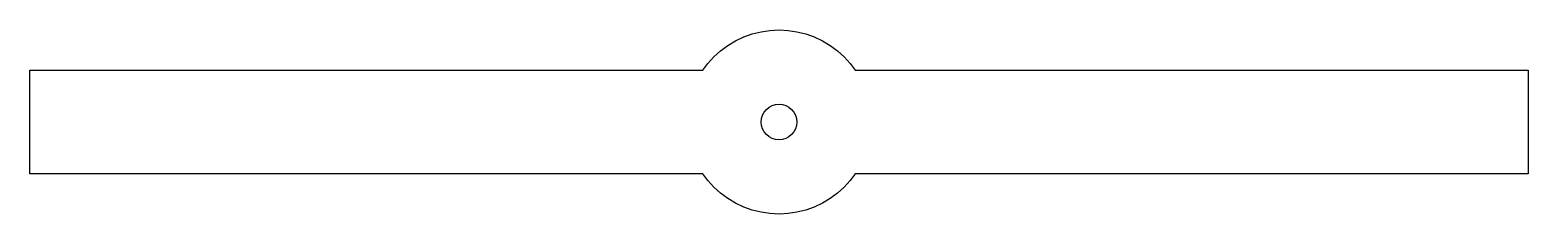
# Model space of a CAD drawing. Header units: millimetres. Extents: x -130 to 130, y -16 to 16.
import ezdxf

# ---------------------------------------------------------------- set-up
doc = ezdxf.new("R2010")
doc.units = ezdxf.units.MM
doc.layers.add('CUT_INNER', color=6, linetype='Continuous')
doc.layers.add('CUT_OUTER', color=1, linetype='Continuous')

msp = doc.modelspace()

# ---------------------------------------------------------------- linework, layer by layer
at = {"layer": 'CUT_INNER'}
msp.add_circle((0, 0), 3.1, dxfattribs=at)
at = {"layer": 'CUT_OUTER'}
msp.add_lwpolyline([(130, 9), (130, -9), (13.2213, -9), (12.3682, -10.1503), (11.3137, -11.3137), (10.1503, -12.3682), (8.8891, -13.3035), (7.5423, -14.1107), (6.1229, -14.7821), (4.6446, -15.311), (3.1214, -15.6926), (1.5683, -15.923), (0, -16), (-1.5683, -15.923), (-3.1214, -15.6926), (-4.6446, -15.311), (-6.1229, -14.7821), (-7.5423, -14.1107), (-8.8891, -13.3035), (-10.1503, -12.3682), (-11.3137, -11.3137), (-12.3682, -10.1503), (-13.2213, -9), (-130, -9), (-130, 9), (-13.2213, 9), (-12.3682, 10.1503), (-11.3137, 11.3137), (-10.1503, 12.3682), (-8.8891, 13.3035), (-7.5423, 14.1107), (-6.1229, 14.7821), (-4.6446, 15.311), (-3.1214, 15.6926), (-1.5683, 15.923), (0, 16), (1.5683, 15.923), (3.1214, 15.6926), (4.6446, 15.311), (6.1229, 14.7821), (7.5423, 14.1107), (8.8891, 13.3035), (10.1503, 12.3682), (11.3137, 11.3137), (12.3682, 10.1503), (13.2213, 9)], close=True, dxfattribs=at)

doc.saveas('drawing.dxf')
